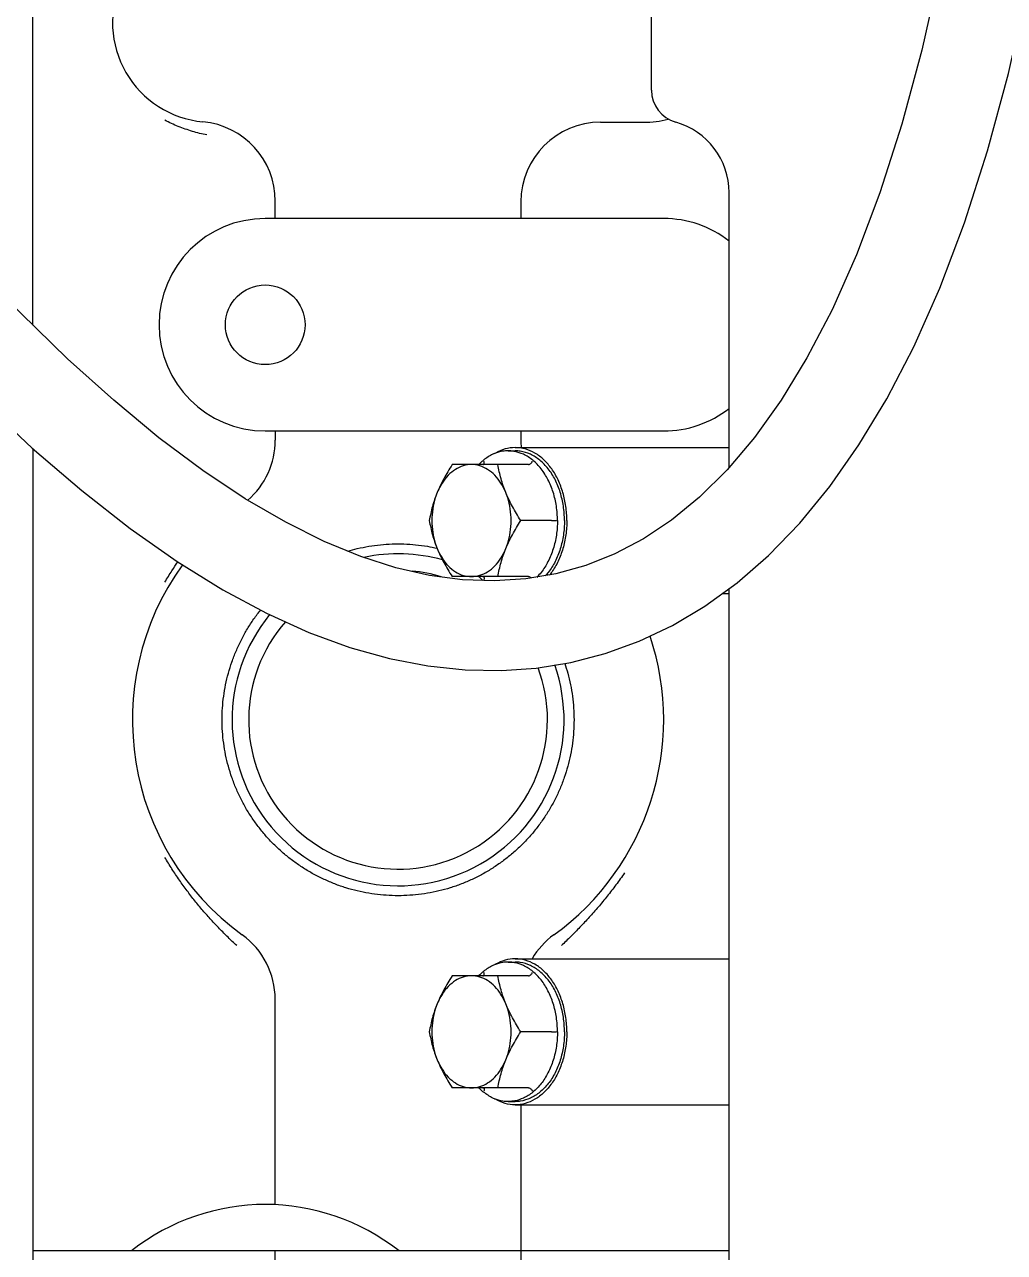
# Model space of a CAD drawing. Header units: millimetres. Extents: x 156850 to 204135, y 56350 to 74150.
# Drawn here: x 158723.7 to 158871.3, y 61828.3 to 62013.2 of the extents above; entities that cross this region are included whole.
import ezdxf

# ---------------------------------------------------------------- set-up
doc = ezdxf.new("R2010")
doc.units = ezdxf.units.MM
doc.header["$LTSCALE"] = 150
doc.layers.add('-----33 Equipment', color=5, linetype='Continuous')

# ---------------------------------------------------------------- blocks, each defined once
blk = doc.blocks.new('X-2F-PLAN$0$A$C73FA2420')
at = {"color": 0, "linetype": 'Continuous'}
for p, q in [((2195.08, 713.28), (1942.01, 713.28)), ((2074.23, 608.42), (2074.23, 713.28)), ((2213.68, 713.28), (2344.51, 713.28)), ((2197.73, 678.28), (2197.73, 618.28)), ((2229.73, 618.28), (2229.73, 678.28)), ((2063.62, 676.78), (2074.23, 676.78)), ((2081.2, 676.78), (2112.12, 676.78)), ((2197.73, 676.78), (2196.35, 676.78)), ((2229.73, 676.78), (2232.35, 676.78)), ((2098.8, 638.61), (2098.8, 650.13)), ((2115.67, 638.61), (2115.67, 650.13)), ((2175.8, 638.61), (2175.8, 650.13)), ((2192.67, 638.61), (2192.67, 650.13)), ((2096.23, 640.64), (2096.23, 608.42)), ((2096.73, 641.7), (2096.73, 640.64)), ((2117.73, 641.7), (2117.73, 640.64)), ((2118.23, 640.64), (2118.23, 608.42)), ((2194.73, 641.7), (2194.73, 640.64)), ((2195.23, 640.64), (2195.23, 608.42)), ((2096.23, 639.78), (2063.73, 639.78)), ((2107.23, 635.17), (2107.23, 639.8)), ((2184.23, 635.17), (2184.23, 639.8)), ((2197.73, 639.78), (2196.35, 639.78)), ((2232.23, 639.78), (2229.73, 639.78)), ((2244.23, 627.78), (2244.23, 621.28)), ((2249.05, 620.12), (2292.73, 620.12)), ((2173.23, 609.46), (2173.23, 608.42)), ((2063.73, 608.42), (2173.99, 608.42)), ((2192.24, 608.42), (2233.63, 608.42))]:
    blk.add_line(p, q, dxfattribs=at)
for points in [[(2175.44, 639.06), (2175.14, 643.76), (2175.31, 648.59), (2175.98, 653.52), (2177.14, 658.59), (2178.83, 663.87), (2181.09, 669.4), (2183.98, 675.2), (2187.53, 681.3), (2191.77, 687.68), (2196.72, 694.3), (2202.35, 701.11), (2208.61, 708.06), (2215.46, 715.11), (2222.87, 722.25), (2230.79, 729.45), (2239.17, 736.7), (2248, 744), (2257.26, 751.38)], [(2232.02, 748.28), (2226.96, 744.02), (2218.17, 736.27), (2209.91, 728.56), (2202.23, 720.93), (2195.16, 713.37), (2188.75, 705.92), (2183.03, 698.62), (2178.06, 691.53), (2173.81, 684.69), (2170.27, 678.08), (2167.39, 671.7), (2165.13, 665.53), (2163.46, 659.56), (2162.34, 653.78), (2161.75, 648.17), (2161.66, 642.71), (2162.03, 637.5)], [(2336.86, 569.25), (2321.68, 569.86), (2306.98, 570.97), (2292.95, 572.5), (2279.62, 574.43), (2266.99, 576.74), (2255.09, 579.4), (2243.92, 582.4), (2233.61, 585.7), (2224.28, 589.24), (2216, 592.92), (2208.73, 596.71), (2202.35, 600.6), (2196.76, 604.61), (2191.89, 608.72), (2187.74, 612.89), (2184.3, 617.09), (2181.48, 621.32), (2179.21, 625.62), (2177.45, 630.02), (2176.2, 634.53), (2175.44, 639.06)], [(2162.03, 637.5), (2162.88, 632.27), (2164.23, 627.07), (2166.07, 621.97), (2168.44, 616.97), (2171.35, 612.07), (2174.85, 607.23), (2179, 602.47), (2183.85, 597.79), (2189.39, 593.24), (2195.62, 588.88), (2202.59, 584.68), (2210.42, 580.62), (2219.24, 576.71), (2229.09, 572.98), (2239.92, 569.5), (2251.59, 566.35), (2263.99, 563.57), (2277.11, 561.16), (2290.97, 559.14), (2305.53, 557.54), (2320.78, 556.39), (2336.56, 555.75)]]:
    blk.add_lwpolyline(points, dxfattribs=at)
blk.add_circle((2213.73, 678.28), 6, dxfattribs=at)
for centre, radius, start, end in [((2259.23, 686.28), 15, 65.3646, 174.6872), ((2048.73, 678.28), 32.5, 321.6851, 38.3149), ((2154.23, 658.28), 40, 54.2968, 144.0883), ((2213.73, 678.28), 16, 0, 180), ((2232.35, 688.78), 12, 270, 354.6872), ((2154.23, 658.28), 25, 50.6933, 289.2773), ((2112.12, 688.78), 12, 270, 324.0883), ((2154.23, 658.28), 22.5, 48.9655, 290.4165), ((2196.35, 688.78), 12, 221.0042, 270), ((2154.23, 658.28), 25, 344.454, 11.8459), ((2154.23, 658.28), 22.5, 343.1718, 354.6252), ((2112.12, 627.78), 12, 35.9117, 59.3426), ((2196.35, 627.78), 12, 90, 95.3387), ((2232.23, 627.78), 12, 0, 90), ((2154.23, 658.28), 40, 215.9117, 288.384), ((2259.23, 621.28), 15, 180, 194.2788), ((2249.05, 615.12), 5, 90, 164.4101), ((2213.73, 618.28), 16, 180, 218.0603), ((2213.73, 618.28), 16, 321.9397, 0), ((2233.63, 619.42), 11, 270, 344.4101)]:
    blk.add_arc(centre, radius, start, end, dxfattribs=at)
for points, start_tangent, end_tangent in [([(2120.22, 682.58), (2121.47, 683.89), (2122.76, 685.17), (2124.1, 686.43), (2125.5, 687.66), (2126.96, 688.87), (2128.49, 690.06), (2130.09, 691.21), (2131.76, 692.33), (2133.51, 693.4)], (0.68054, 0.732711), (0.864362, 0.502871)), ([(2174.95, 693.4), (2176.69, 692.33), (2178.01, 691.46)], (0.86416, -0.503217), (0.826117, -0.563499)), ([(2242.31, 687.07), (2242.56, 688.17), (2242.86, 689.26), (2243.21, 690.33), (2243.6, 691.38), (2244.04, 692.4), (2244.53, 693.4)], (0.205634, 0.978629), (0.468915, 0.883243)), ([(2154.23, 631.78), (2152.46, 631.84), (2150.7, 632.01), (2148.96, 632.31), (2147.23, 632.72), (2145.54, 633.24), (2143.89, 633.88), (2142.28, 634.63), (2140.73, 635.48), (2139.24, 636.43), (2137.81, 637.48), (2136.46, 638.62), (2135.19, 639.85), (2134, 641.17), (2132.9, 642.56), (2131.9, 644.02), (2130.99, 645.54), (2130.2, 647.12), (2129.5, 648.75), (2128.92, 650.43), (2128.46, 652.13), (2128.1, 653.87), (2127.87, 655.63), (2127.75, 657.39), (2127.75, 659.16), (2127.87, 660.93), (2128.1, 662.69), (2128.46, 664.42), (2128.92, 666.13), (2129.5, 667.8), (2130.2, 669.43), (2130.99, 671.01), (2131.9, 672.54), (2132.9, 674), (2134, 675.39), (2135.19, 676.7), (2136.46, 677.93), (2137.81, 679.07), (2139.24, 680.13), (2140.73, 681.08), (2142.28, 681.93), (2143.89, 682.67), (2145.54, 683.31), (2147.23, 683.84), (2148.96, 684.25), (2150.7, 684.54), (2152.46, 684.72), (2154.23, 684.78)], (-1, 0.000003), (1, 0)), ([(2154.23, 684.78), (2156, 684.72), (2157.77, 684.54), (2159.51, 684.25), (2161.24, 683.84), (2162.93, 683.31), (2164.58, 682.67), (2166.19, 681.93), (2167.74, 681.08), (2169.23, 680.13), (2170.66, 679.07), (2170.76, 678.99)], (1, 0), (0.781693, -0.623663)), ([(2179.64, 665.82), (2180.01, 664.42), (2180.36, 662.69), (2180.6, 660.93), (2180.72, 659.16), (2180.72, 657.39), (2180.6, 655.63), (2180.36, 653.87), (2180.07, 652.4)], (0.284535, -0.958666), (-0.221887, -0.975072)), ([(2107.23, 653.57), (2106.17, 653.36), (2105.11, 653.1), (2104.06, 652.77), (2103.02, 652.38)], (-0.985438, -0.170033), (-0.92582, -0.377964)), ([(2111.45, 652.38), (2109.84, 652.89), (2108.12, 653.15), (2106.35, 653.15), (2104.63, 652.89), (2103.02, 652.38)], (-0.92582, 0.377964), (-0.92582, -0.377964)), ([(2111.45, 652.38), (2110.41, 652.77), (2109.36, 653.1), (2108.3, 653.36), (2107.23, 653.57)], (-0.92582, 0.377964), (-0.985438, 0.170033)), ([(2184.23, 653.57), (2183.17, 653.36), (2182.11, 653.1), (2181.06, 652.77), (2180.02, 652.38)], (-0.985438, -0.170033), (-0.92582, -0.377964)), ([(2188.45, 652.38), (2186.84, 652.89), (2185.12, 653.15), (2183.35, 653.15), (2181.63, 652.89), (2180.02, 652.38)], (-0.92582, 0.377964), (-0.92582, -0.377964)), ([(2188.45, 652.38), (2187.41, 652.77), (2186.36, 653.1), (2185.3, 653.36), (2184.23, 653.57)], (-0.92582, 0.377964), (-0.985438, 0.170033)), ([(2103.02, 652.38), (2101.98, 651.92), (2100.93, 651.39), (2099.87, 650.79), (2098.8, 650.13)], (-0.92582, -0.377964), (-0.84076, -0.541408)), ([(2103.02, 652.38), (2101.6, 651.65), (2100.41, 650.72), (2099.53, 649.64), (2098.98, 648.45), (2098.8, 647.22)], (-0.92582, -0.377964), (0, -1)), ([(2115.67, 650.13), (2114.6, 650.79), (2113.54, 651.39), (2112.49, 651.92), (2111.45, 652.38)], (-0.84076, 0.541408), (-0.92582, 0.377964)), ([(2115.67, 647.22), (2115.48, 648.46), (2114.94, 649.64), (2114.06, 650.72), (2112.88, 651.65), (2111.45, 652.38)], (0, 1), (-0.92582, 0.377964)), ([(2180.02, 652.38), (2178.98, 651.92), (2177.93, 651.39), (2176.87, 650.79), (2175.8, 650.13)], (-0.92582, -0.377964), (-0.84076, -0.541408)), ([(2180.02, 652.38), (2178.6, 651.65), (2177.41, 650.72), (2176.53, 649.64), (2175.98, 648.45), (2175.8, 647.22)], (-0.92582, -0.377964), (0, -1)), ([(2192.67, 650.13), (2191.6, 650.79), (2190.54, 651.39), (2189.49, 651.92), (2188.45, 652.38)], (-0.84076, 0.541408), (-0.92582, 0.377964)), ([(2192.67, 647.22), (2192.48, 648.46), (2191.94, 649.64), (2191.06, 650.72), (2189.88, 651.65), (2188.45, 652.38)], (0, 1), (-0.92582, 0.377964)), ([(2097.15, 643.77), (2097.25, 644), (2098.14, 645.41), (2098.18, 645.47)], (0.378535, 0.925587), (0.639571, 0.768732)), ([(2098.18, 645.47), (2098.35, 645.65)], (0.639571, 0.768732), (0.664539, 0.747253)), ([(2098.35, 645.65), (2098.77, 646.09)], (0.664539, 0.747253), (0.719955, 0.694021)), ([(2098.8, 645.5), (2098.76, 645.37), (2098.68, 645.32)], (0, -1), (-0.926936, -0.375219)), ([(2098.8, 647.22), (2098.99, 645.98), (2099.53, 644.79), (2100.41, 643.71), (2101.59, 642.79), (2103.02, 642.05)], (0, -1), (0.92582, -0.377964)), ([(2111.45, 642.05), (2112.87, 642.78), (2114.06, 643.71), (2114.94, 644.79), (2115.48, 645.98), (2115.67, 647.22)], (0.92582, 0.377964), (0, 1)), ([(2115.67, 645.5), (2115.71, 645.37), (2115.79, 645.32)], (0, -1), (0.926496, -0.376304)), ([(2116.12, 645.66), (2115.7, 646.09)], (-0.664574, 0.747223), (-0.719955, 0.694021)), ([(2116.28, 645.47), (2116.12, 645.66)], (-0.639571, 0.768732), (-0.664574, 0.747223)), ([(2117.32, 643.77), (2117.22, 644), (2116.33, 645.41), (2116.28, 645.47)], (-0.378535, 0.925587), (-0.639571, 0.768732)), ([(2175.19, 645.48), (2175.35, 645.65)], (0.640786, 0.76772), (0.664539, 0.747253)), ([(2175.35, 645.65), (2175.77, 646.09)], (0.664539, 0.747253), (0.719955, 0.694021)), ([(2175.8, 645.5), (2175.76, 645.37), (2175.68, 645.32)], (0, -1), (-0.926936, -0.375219)), ([(2175.8, 647.22), (2175.99, 645.98), (2176.53, 644.79), (2177.41, 643.71), (2178.59, 642.79), (2180.02, 642.05)], (0, -1), (0.92582, -0.377964)), ([(2188.45, 642.05), (2189.87, 642.78), (2191.06, 643.71), (2191.94, 644.79), (2192.48, 645.98), (2192.67, 647.22)], (0.92582, 0.377964), (0, 1)), ([(2192.67, 645.5), (2192.71, 645.37), (2192.79, 645.32)], (0, -1), (0.926496, -0.376304)), ([(2193.12, 645.66), (2192.7, 646.09)], (-0.664574, 0.747223), (-0.719955, 0.694021)), ([(2193.28, 645.47), (2193.12, 645.66)], (-0.639571, 0.768732), (-0.664574, 0.747223)), ([(2194.32, 643.77), (2194.22, 644), (2193.33, 645.41), (2193.28, 645.47)], (-0.378535, 0.925587), (-0.639571, 0.768732)), ([(2096.23, 640.64), (2096.45, 642.16), (2097.07, 643.62), (2097.16, 643.77)], (0, 1), (0.527024, 0.84985)), ([(2096.73, 641.7), (2096.79, 642.48), (2097.15, 643.77)], (0, 1), (0.378535, 0.925587)), ([(2098.48, 645.3), (2098.3, 645.35)], (-0.989806, 0.142419), (-0.92582, 0.377964)), ([(2098.68, 645.32), (2098.64, 645.3), (2098.48, 645.3)], (-0.926936, -0.375219), (-0.989806, 0.142419)), ([(2115.79, 645.32), (2115.83, 645.3), (2115.99, 645.3)], (0.926496, -0.376304), (0.989806, 0.142419)), ([(2115.99, 645.3), (2116.17, 645.35)], (0.989806, 0.142419), (0.92582, 0.377964)), ([(2118.23, 640.64), (2118.02, 642.16), (2117.4, 643.62), (2117.31, 643.77)], (0, 1), (-0.527024, 0.84985)), ([(2117.73, 641.7), (2117.68, 642.48), (2117.32, 643.77)], (0, 1), (-0.378535, 0.925587)), ([(2175.68, 645.32), (2175.64, 645.3), (2175.48, 645.3), (2175.3, 645.35)], (-0.926936, -0.375219), (-0.92582, 0.377964)), ([(2192.79, 645.32), (2192.83, 645.3), (2192.99, 645.3)], (0.926496, -0.376304), (0.989806, 0.142419)), ([(2192.99, 645.3), (2193.17, 645.35)], (0.989806, 0.142419), (0.92582, 0.377964)), ([(2195.23, 640.64), (2195.02, 642.16), (2194.4, 643.62), (2194.31, 643.77)], (0, 1), (-0.527024, 0.84985)), ([(2194.73, 641.7), (2194.68, 642.48), (2194.32, 643.77)], (0, 1), (-0.378535, 0.925587)), ([(2098.8, 643.24), (2099.87, 643.03), (2100.93, 642.77), (2101.98, 642.44), (2103.02, 642.05)], (0.985438, -0.170033), (0.92582, -0.377964)), ([(2103.02, 642.05), (2104.06, 641.59), (2105.11, 641.06), (2106.17, 640.46), (2107.23, 639.8)], (0.92582, -0.377964), (0.84076, -0.541408)), ([(2103.02, 642.05), (2104.63, 641.55), (2106.35, 641.29), (2108.12, 641.29), (2109.84, 641.55), (2111.45, 642.05)], (0.92582, -0.377964), (0.92582, 0.377964)), ([(2107.23, 639.8), (2108.3, 640.46), (2109.36, 641.06), (2110.41, 641.59), (2111.45, 642.05)], (0.84076, 0.541408), (0.92582, 0.377964)), ([(2111.45, 642.05), (2112.49, 642.44), (2113.54, 642.77), (2114.6, 643.03), (2115.67, 643.24)], (0.92582, 0.377964), (0.985438, 0.170033)), ([(2175.8, 643.24), (2176.87, 643.03), (2177.93, 642.77), (2178.98, 642.44), (2180.02, 642.05)], (0.985438, -0.170033), (0.92582, -0.377964)), ([(2180.02, 642.05), (2181.06, 641.59), (2182.11, 641.06), (2183.17, 640.46), (2184.23, 639.8)], (0.92582, -0.377964), (0.84076, -0.541408)), ([(2180.02, 642.05), (2181.63, 641.55), (2183.35, 641.29), (2185.12, 641.29), (2186.84, 641.55), (2188.45, 642.05)], (0.92582, -0.377964), (0.92582, 0.377964)), ([(2184.23, 639.8), (2185.3, 640.46), (2186.36, 641.06), (2187.41, 641.59), (2188.45, 642.05)], (0.84076, 0.541408), (0.92582, 0.377964)), ([(2188.45, 642.05), (2189.49, 642.44), (2190.54, 642.77), (2191.6, 643.03), (2192.67, 643.24)], (0.92582, 0.377964), (0.985438, 0.170033)), ([(2107.23, 632.86), (2105.09, 633.01), (2103.02, 633.46), (2101.12, 634.17), (2099.46, 635.14), (2098.09, 636.32), (2097.07, 637.66), (2096.45, 639.12), (2096.23, 640.64)], (-1, 0), (0, 1)), ([(2096.83, 640.67), (2096.79, 640.93), (2096.73, 641.7)], (-0.1942, 0.980962), (0, 1)), ([(2107.23, 633.22), (2105.05, 633.38), (2102.96, 633.86), (2101.06, 634.63), (2099.43, 635.67), (2098.14, 636.93), (2097.25, 638.35), (2096.79, 639.87), (2096.73, 640.64)], (-1, 0), (0, 1)), ([(2107.23, 634.28), (2105.05, 634.44), (2102.96, 634.92), (2101.06, 635.7), (2099.43, 636.73), (2098.14, 637.99), (2097.25, 639.41), (2096.83, 640.67)], (-1, 0), (-0.1942, 0.980962)), ([(2107.23, 634.28), (2109.42, 634.44), (2111.5, 634.92), (2113.41, 635.7), (2115.04, 636.73), (2116.33, 637.99), (2117.22, 639.41), (2117.63, 640.67)], (1, 0), (0.1942, 0.980962)), ([(2107.23, 632.86), (2109.38, 633.01), (2111.44, 633.46), (2113.35, 634.17), (2115.01, 635.14), (2116.38, 636.32), (2117.4, 637.66), (2118.02, 639.12), (2118.23, 640.64)], (1, 0), (0, 1)), ([(2107.23, 633.22), (2109.42, 633.38), (2111.5, 633.86), (2113.41, 634.63), (2115.04, 635.67), (2116.33, 636.93), (2117.22, 638.35), (2117.68, 639.87), (2117.73, 640.64)], (1, 0), (0, 1)), ([(2117.63, 640.67), (2117.68, 640.93), (2117.73, 641.7)], (0.1942, 0.980962), (0, 1)), ([(2184.23, 634.28), (2186.42, 634.44), (2188.5, 634.92), (2190.41, 635.7), (2192.04, 636.73), (2193.33, 637.99), (2194.22, 639.41), (2194.63, 640.67)], (1, 0), (0.1942, 0.980962)), ([(2184.23, 632.86), (2186.38, 633.01), (2188.44, 633.46), (2190.35, 634.17), (2192.01, 635.14), (2193.38, 636.32), (2194.4, 637.66), (2195.02, 639.12), (2195.23, 640.64)], (1, 0), (0, 1)), ([(2184.23, 633.22), (2186.42, 633.38), (2188.5, 633.86), (2190.41, 634.63), (2192.04, 635.67), (2193.33, 636.93), (2194.22, 638.35), (2194.68, 639.87), (2194.73, 640.64)], (1, 0), (0, 1)), ([(2194.63, 640.67), (2194.68, 640.93), (2194.73, 641.7)], (0.1942, 0.980962), (0, 1)), ([(2098.8, 638.61), (2098.76, 638.45), (2098.64, 638.29), (2098.48, 638.15), (2098.3, 638.06)], (0, -1), (-0.92582, -0.377964)), ([(2115.67, 638.61), (2115.71, 638.45), (2115.83, 638.29), (2115.99, 638.15), (2116.17, 638.06)], (0, -1), (0.92582, -0.377964)), ([(2175.8, 638.61), (2175.76, 638.45), (2175.64, 638.29), (2175.58, 638.23)], (0, -1), (-0.748694, -0.662916)), ([(2192.67, 638.61), (2192.71, 638.45), (2192.83, 638.29), (2192.99, 638.15), (2193.17, 638.06)], (0, -1), (0.92582, -0.377964)), ([(2184.23, 634.28), (2182.05, 634.44), (2179.96, 634.92), (2178.06, 635.7), (2176.43, 636.73), (2175.68, 637.4)], (-1, 0), (-0.709147, 0.70506)), ([(2107.23, 635.17), (2107.23, 634.99), (2107.23, 634.78), (2107.23, 634.58), (2107.23, 634.41)], (0, -1), (0, -1)), ([(2184.23, 633.22), (2182.05, 633.38), (2179.96, 633.86), (2178.06, 634.63), (2176.43, 635.67), (2175.89, 636.13)], (-1, 0), (-0.734254, 0.678875)), ([(2184.23, 632.86), (2182.09, 633.01), (2180.02, 633.46), (2178.12, 634.17), (2176.46, 635.14), (2176.01, 635.47)], (-1, 0), (-0.782671, 0.622435)), ([(2184.23, 635.17), (2184.23, 634.99), (2184.23, 634.78), (2184.23, 634.58), (2184.23, 634.41)], (0, -1), (0, -1)), ([(2131.17, 624.18), (2129.37, 625.46), (2127.66, 626.78), (2126.03, 628.13), (2124.48, 629.5), (2122.99, 630.89), (2121.58, 632.28), (2120.22, 633.69)], (-0.826677, 0.562677), (-0.686188, 0.727425)), ([(2162.73, 633.18), (2161.24, 632.72), (2159.51, 632.31), (2157.77, 632.01), (2156, 631.84), (2154.23, 631.78)], (-0.947191, -0.32067), (-1, 0.000003))]:
    blk.add_spline(points, degree=3, dxfattribs=dict(at, start_tangent=start_tangent, end_tangent=end_tangent))
blk = doc.blocks.new('X-2F-PLAN$0$zw$C47F')
at = {"layer": '-----33 Equipment'}
blk.add_blockref('X-2F-PLAN$0$A$C73FA2420', (2898.05, 848.02), dxfattribs=at)

msp = doc.modelspace()

# ---------------------------------------------------------------- block references
at = {"layer": '-----33 Equipment', "rotation": 90.00000000000001}
msp.add_blockref('X-2F-PLAN$0$zw$C47F', (160286.3, 56856.22), dxfattribs=at)

doc.saveas('drawing.dxf')
